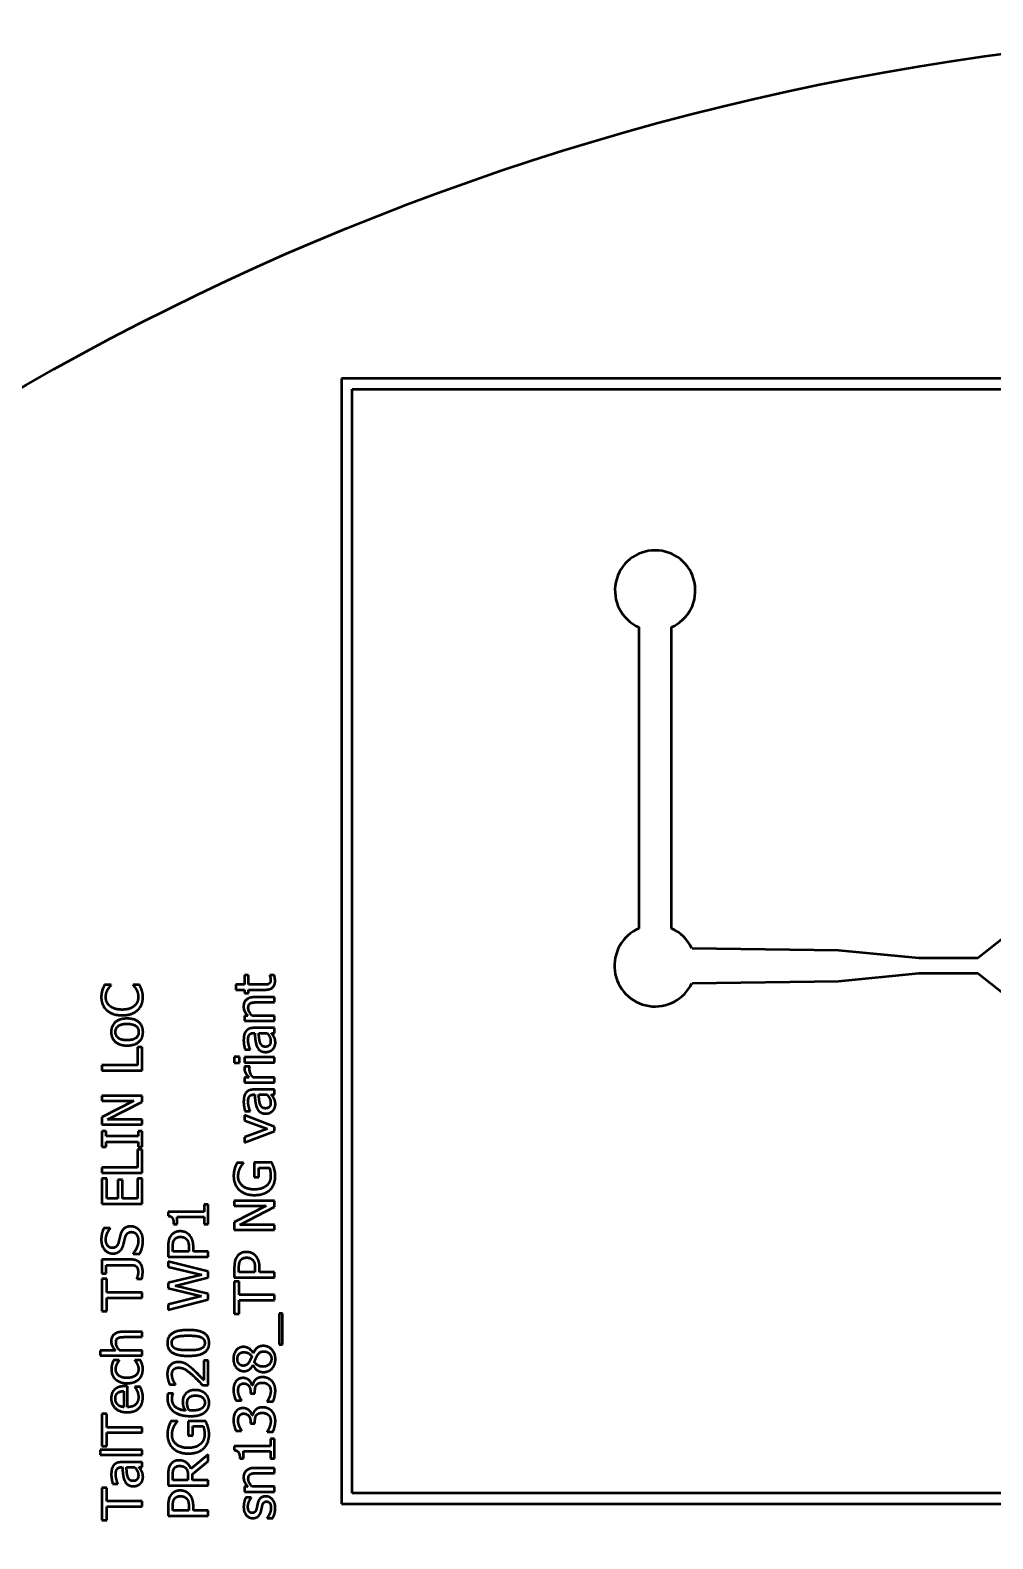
# Model space of a CAD drawing. Header units: millimetres. Extents: x 160 to 260, y 98 to 198.
# Drawn here: x 185.19 to 203.16, y 170.35 to 198.5 of the extents above; entities that cross this region are included whole.
import ezdxf

# ---------------------------------------------------------------- set-up
doc = ezdxf.new("R2010")
doc.units = ezdxf.units.MM
doc.layers.add('Visible (ISO)', color=7, linetype='Continuous', lineweight=50)

msp = doc.modelspace()

# ---------------------------------------------------------------- linework, layer by layer
at = {"layer": 'Visible (ISO)'}
for p, q in [((191, 192), (191, 171)), ((229, 192), (191, 192)), ((191.2, 171.2), (191.2, 191.8)), ((191.2, 191.8), (228.8, 191.8)), ((196.553, 187.358), (196.553, 181.74)), ((197.16, 181.74), (197.16, 187.358)), ((209.057, 186.069), (202.878, 181.183)), ((200.276, 181.328), (197.544, 181.367)), ((201.776, 181.183), (200.276, 181.328)), ((202.878, 181.183), (201.776, 181.183)), ((189.19, 180.865), (189.19, 180.691)), ((189.269, 180.865), (189.19, 180.865)), ((189.269, 180.691), (189.269, 180.865)), ((189.663, 180.865), (189.663, 180.86)), ((189.748, 180.865), (189.663, 180.865)), ((197.544, 180.718), (200.276, 180.757)), ((200.276, 180.757), (201.776, 180.903)), ((201.776, 180.903), (202.878, 180.903)), ((202.878, 180.903), (209.057, 176.016)), ((186.704, 180.688), (186.583, 180.688)), ((186.704, 180.68), (186.704, 180.688)), ((187.113, 180.688), (187.113, 180.681)), ((187.232, 180.688), (187.113, 180.688)), ((189.029, 180.691), (189.029, 180.596)), ((189.19, 180.691), (189.029, 180.691)), ((189.029, 180.596), (189.19, 180.596)), ((189.19, 180.596), (189.19, 180.532)), ((189.19, 180.532), (189.269, 180.532)), ((189.537, 180.691), (189.269, 180.691)), ((189.269, 180.596), (189.581, 180.596)), ((189.269, 180.532), (189.269, 180.596)), ((189.753, 180.457), (189.388, 180.457)), ((189.753, 180.362), (189.753, 180.457)), ((189.432, 180.362), (189.753, 180.362)), ((189.19, 180.11), (189.19, 180.015)), ((189.253, 180.11), (189.19, 180.11)), ((189.19, 180.015), (189.753, 180.015)), ((189.753, 180.11), (189.333, 180.11)), ((189.753, 179.882), (189.368, 179.882)), ((189.753, 180.015), (189.753, 180.11)), ((189.753, 179.787), (189.753, 179.882)), ((189.365, 179.787), (189.383, 179.787)), ((189.458, 179.787), (189.615, 179.787)), ((189.694, 179.787), (189.753, 179.787)), ((187.195, 179.524), (187.195, 179.189)), ((187.283, 179.524), (187.195, 179.524)), ((187.283, 179.089), (187.283, 179.524)), ((188.998, 179.341), (188.998, 179.233)), ((189.097, 179.341), (188.998, 179.341)), ((189.097, 179.233), (189.097, 179.341)), ((189.19, 179.334), (189.19, 179.239)), ((189.753, 179.334), (189.19, 179.334)), ((189.202, 179.479), (189.299, 179.479)), ((189.299, 179.479), (189.299, 179.484)), ((189.753, 179.239), (189.753, 179.334)), ((186.533, 179.189), (186.533, 179.089)), ((187.195, 179.189), (186.533, 179.189)), ((186.533, 179.089), (187.283, 179.089)), ((188.998, 179.233), (189.097, 179.233)), ((189.19, 179.239), (189.753, 179.239)), ((189.292, 179.164), (189.193, 179.164)), ((189.292, 179.159), (189.292, 179.164)), ((189.19, 178.96), (189.19, 178.866)), ((189.274, 178.96), (189.19, 178.96)), ((189.19, 178.866), (189.753, 178.866)), ((189.753, 178.96), (189.354, 178.96)), ((189.753, 178.866), (189.753, 178.96)), ((186.533, 178.615), (186.533, 178.522)), ((187.283, 178.615), (186.533, 178.615)), ((187.127, 178.522), (186.533, 178.22)), ((186.533, 178.522), (187.127, 178.522)), ((186.637, 178.171), (187.283, 178.503)), ((187.283, 178.503), (187.283, 178.615)), ((189.365, 178.638), (189.383, 178.638)), ((189.753, 178.732), (189.368, 178.732)), ((189.458, 178.638), (189.615, 178.638)), ((189.694, 178.638), (189.753, 178.638)), ((189.753, 178.638), (189.753, 178.732)), ((186.533, 178.22), (186.533, 178.078)), ((189.19, 178.252), (189.19, 178.154)), ((189.753, 178.04), (189.19, 178.252)), ((189.202, 178.329), (189.299, 178.329)), ((189.299, 178.329), (189.299, 178.335)), ((186.533, 178.078), (187.283, 178.078)), ((186.533, 177.955), (186.533, 177.665)), ((186.61, 177.955), (186.533, 177.955)), ((186.61, 177.86), (186.61, 177.955)), ((187.283, 178.171), (186.637, 178.171)), ((187.207, 177.955), (187.207, 177.86)), ((187.283, 177.955), (187.207, 177.955)), ((187.283, 178.078), (187.283, 178.171)), ((187.283, 177.665), (187.283, 177.955)), ((189.19, 178.154), (189.624, 178.001)), ((189.624, 178.001), (189.19, 177.847)), ((189.19, 177.745), (189.753, 177.955)), ((189.753, 177.955), (189.753, 178.04)), ((186.533, 177.665), (186.61, 177.665)), ((187.207, 177.86), (186.61, 177.86)), ((186.61, 177.76), (187.207, 177.76)), ((186.61, 177.665), (186.61, 177.76)), ((187.207, 177.76), (187.207, 177.665)), ((187.207, 177.665), (187.283, 177.665)), ((189.19, 177.847), (189.19, 177.745)), ((187.195, 177.615), (187.195, 177.28)), ((187.283, 177.615), (187.195, 177.615)), ((187.283, 177.181), (187.283, 177.615)), ((189.175, 177.367), (189.054, 177.367)), ((189.175, 177.359), (189.175, 177.367)), ((189.376, 177.37), (189.376, 177.098)), ((189.703, 177.37), (189.376, 177.37)), ((186.533, 177.28), (186.533, 177.181)), ((187.195, 177.28), (186.533, 177.28)), ((186.533, 177.181), (187.283, 177.181)), ((186.533, 177.071), (186.533, 176.602)), ((186.622, 177.071), (186.533, 177.071)), ((186.622, 176.702), (186.622, 177.071)), ((187.195, 177.071), (187.195, 176.702)), ((187.283, 177.071), (187.195, 177.071)), ((187.283, 176.602), (187.283, 177.071)), ((189.376, 177.098), (189.463, 177.098)), ((189.463, 177.272), (189.657, 177.272)), ((189.463, 177.098), (189.463, 177.272)), ((186.828, 177.046), (186.828, 176.702)), ((186.916, 177.046), (186.828, 177.046)), ((186.916, 176.702), (186.916, 177.046)), ((186.533, 176.602), (187.283, 176.602)), ((186.828, 176.702), (186.622, 176.702)), ((187.195, 176.702), (186.916, 176.702)), ((188.442, 176.586), (188.442, 176.453)), ((188.518, 176.586), (188.442, 176.586)), ((188.518, 176.22), (188.518, 176.586)), ((189.003, 176.655), (189.003, 176.562)), ((189.753, 176.655), (189.003, 176.655)), ((189.597, 176.562), (189.003, 176.26)), ((189.003, 176.562), (189.597, 176.562)), ((189.106, 176.211), (189.753, 176.543)), ((189.753, 176.543), (189.753, 176.655)), ((187.766, 176.453), (187.766, 176.375)), ((188.442, 176.453), (187.766, 176.453)), ((187.939, 176.357), (188.442, 176.357)), ((187.939, 176.22), (187.939, 176.357)), ((188.442, 176.357), (188.442, 176.22)), ((189.003, 176.26), (189.003, 176.118)), ((186.688, 176.149), (186.569, 176.149)), ((186.688, 176.142), (186.688, 176.149)), ((187.87, 176.22), (187.939, 176.22)), ((188.442, 176.22), (188.518, 176.22)), ((189.003, 176.118), (189.753, 176.118)), ((189.753, 176.211), (189.106, 176.211)), ((189.753, 176.118), (189.753, 176.211)), ((187.113, 175.676), (187.113, 175.669)), ((187.113, 175.669), (187.238, 175.669)), ((187.768, 175.802), (187.768, 175.614)), ((187.855, 175.714), (187.855, 175.796)), ((188.154, 175.714), (187.855, 175.714)), ((188.154, 175.782), (188.154, 175.714)), ((188.239, 175.714), (188.239, 175.798)), ((188.518, 175.714), (188.239, 175.714)), ((188.518, 175.614), (188.518, 175.714)), ((186.533, 175.559), (186.533, 175.3)), ((187.088, 175.559), (186.533, 175.559)), ((186.613, 175.459), (187.05, 175.459)), ((186.613, 175.3), (186.613, 175.459)), ((187.768, 175.614), (188.518, 175.614)), ((187.768, 175.525), (187.768, 175.427)), ((188.518, 175.336), (187.768, 175.525)), ((187.768, 175.427), (188.397, 175.277)), ((189.003, 175.416), (189.003, 175.227)), ((189.089, 175.327), (189.089, 175.41)), ((189.388, 175.395), (189.388, 175.327)), ((189.474, 175.327), (189.474, 175.412)), ((186.533, 175.3), (186.613, 175.3)), ((186.533, 175.2), (186.533, 174.597)), ((186.622, 175.2), (186.533, 175.2)), ((186.622, 174.948), (186.622, 175.2)), ((187.183, 175.21), (187.183, 175.204)), ((187.183, 175.204), (187.279, 175.204)), ((188.397, 175.277), (187.768, 175.126)), ((187.768, 175.126), (187.768, 175.024)), ((187.896, 175.072), (188.518, 175.224)), ((188.518, 175.224), (188.518, 175.336)), ((189.003, 175.227), (189.753, 175.227)), ((189.003, 175.151), (189.003, 174.548)), ((189.092, 175.151), (189.003, 175.151)), ((189.388, 175.327), (189.089, 175.327)), ((189.092, 174.9), (189.092, 175.151)), ((189.753, 175.327), (189.474, 175.327)), ((189.753, 175.227), (189.753, 175.327)), ((187.283, 174.948), (186.622, 174.948)), ((186.622, 174.597), (186.622, 174.849)), ((186.622, 174.849), (187.283, 174.849)), ((187.283, 174.849), (187.283, 174.948)), ((187.768, 175.024), (188.39, 174.875)), ((188.39, 174.875), (187.768, 174.724)), ((188.518, 174.923), (187.896, 175.072)), ((188.518, 174.813), (188.518, 174.923)), ((189.753, 174.9), (189.092, 174.9)), ((189.753, 174.8), (189.753, 174.9)), ((186.533, 174.597), (186.622, 174.597)), ((187.768, 174.621), (188.518, 174.813)), ((187.768, 174.724), (187.768, 174.621)), ((189.003, 174.548), (189.092, 174.548)), ((189.092, 174.548), (189.092, 174.8)), ((189.092, 174.8), (189.753, 174.8)), ((189.839, 174.557), (189.839, 173.978)), ((189.904, 174.557), (189.839, 174.557)), ((189.904, 173.978), (189.904, 174.557)), ((187.283, 174.211), (186.918, 174.211)), ((186.963, 174.116), (187.283, 174.116)), ((187.283, 174.116), (187.283, 174.211)), ((189.839, 173.978), (189.904, 173.978)), ((186.5, 173.864), (186.5, 173.769)), ((186.783, 173.864), (186.5, 173.864)), ((186.5, 173.769), (187.283, 173.769)), ((187.283, 173.864), (186.863, 173.864)), ((187.283, 173.769), (187.283, 173.864)), ((189.357, 173.816), (189.354, 173.816)), ((186.857, 173.683), (186.751, 173.683)), ((186.857, 173.678), (186.857, 173.683)), ((187.145, 173.683), (187.145, 173.678)), ((187.252, 173.683), (187.145, 173.683)), ((188.431, 173.678), (188.431, 173.309)), ((188.518, 173.678), (188.431, 173.678)), ((188.518, 173.215), (188.518, 173.678)), ((189.35, 173.588), (189.353, 173.588)), ((187.012, 173.197), (186.96, 173.197)), ((187.012, 172.808), (187.012, 173.197)), ((187.145, 173.187), (187.145, 173.182)), ((187.249, 173.187), (187.145, 173.187)), ((187.797, 173.231), (187.904, 173.231)), ((187.904, 173.231), (187.904, 173.236)), ((188.412, 173.215), (188.518, 173.215)), ((189.343, 173.212), (189.336, 173.212)), ((186.939, 173.105), (186.939, 172.808)), ((187.861, 173.061), (187.765, 173.061)), ((187.861, 173.057), (187.861, 173.061)), ((189.034, 172.93), (189.14, 172.93)), ((189.14, 172.93), (189.14, 172.936)), ((189.305, 173.096), (189.305, 173.062)), ((189.305, 173.062), (189.388, 173.062)), ((189.388, 173.062), (189.388, 173.105)), ((189.616, 172.917), (189.616, 172.909)), ((189.616, 172.909), (189.723, 172.909)), ((186.533, 172.682), (186.533, 172.079)), ((186.622, 172.682), (186.533, 172.682)), ((186.622, 172.43), (186.622, 172.682)), ((189.343, 172.649), (189.336, 172.649)), ((187.283, 172.43), (186.622, 172.43)), ((186.622, 172.079), (186.622, 172.331)), ((186.622, 172.331), (187.283, 172.331)), ((187.283, 172.331), (187.283, 172.43)), ((187.94, 172.545), (187.819, 172.545)), ((187.94, 172.537), (187.94, 172.545)), ((188.141, 172.548), (188.141, 172.276)), ((188.468, 172.548), (188.141, 172.548)), ((188.228, 172.45), (188.422, 172.45)), ((188.228, 172.276), (188.228, 172.45)), ((189.034, 172.367), (189.14, 172.367)), ((189.14, 172.367), (189.14, 172.373)), ((189.305, 172.533), (189.305, 172.5)), ((189.305, 172.5), (189.388, 172.5)), ((189.388, 172.5), (189.388, 172.542)), ((189.616, 172.354), (189.616, 172.346)), ((189.616, 172.346), (189.723, 172.346)), ((186.5, 172.009), (186.5, 171.914)), ((187.283, 172.009), (186.5, 172.009)), ((186.533, 172.079), (186.622, 172.079)), ((187.283, 171.914), (187.283, 172.009)), ((188.141, 172.276), (188.228, 172.276)), ((189.001, 172.081), (189.001, 172.004)), ((189.677, 172.081), (189.001, 172.081)), ((189.677, 172.215), (189.677, 172.081)), ((189.753, 172.215), (189.677, 172.215)), ((189.753, 171.849), (189.753, 172.215)), ((186.5, 171.914), (187.283, 171.914)), ((187.283, 171.779), (186.899, 171.779)), ((187.283, 171.685), (187.283, 171.779)), ((188.518, 171.925), (188.192, 171.658)), ((188.22, 171.559), (188.518, 171.796)), ((188.518, 171.796), (188.518, 171.925)), ((189.105, 171.849), (189.174, 171.849)), ((189.174, 171.985), (189.677, 171.985)), ((189.174, 171.849), (189.174, 171.985)), ((189.677, 171.985), (189.677, 171.849)), ((189.677, 171.849), (189.753, 171.849)), ((186.895, 171.685), (186.913, 171.685)), ((186.989, 171.685), (187.145, 171.685)), ((187.224, 171.685), (187.283, 171.685)), ((187.768, 171.538), (187.768, 171.345)), ((187.855, 171.445), (187.855, 171.544)), ((188.137, 171.445), (187.855, 171.445)), ((188.137, 171.532), (188.137, 171.445)), ((188.22, 171.445), (188.22, 171.559)), ((188.518, 171.445), (188.22, 171.445)), ((188.518, 171.345), (188.518, 171.445)), ((189.753, 171.671), (189.388, 171.671)), ((189.432, 171.576), (189.753, 171.576)), ((189.753, 171.576), (189.753, 171.671)), ((186.533, 171.302), (186.533, 170.699)), ((186.622, 171.302), (186.533, 171.302)), ((186.622, 171.051), (186.622, 171.302)), ((186.733, 171.376), (186.829, 171.376)), ((186.829, 171.376), (186.829, 171.382)), ((187.768, 171.345), (188.518, 171.345)), ((189.19, 171.324), (189.19, 171.229)), ((189.253, 171.324), (189.19, 171.324)), ((189.19, 171.229), (189.753, 171.229)), ((189.753, 171.324), (189.333, 171.324)), ((189.753, 171.229), (189.753, 171.324)), ((228.8, 171.2), (191.2, 171.2)), ((187.283, 171.051), (186.622, 171.051)), ((186.622, 170.699), (186.622, 170.951)), ((186.622, 170.951), (187.283, 170.951)), ((187.283, 170.951), (187.283, 171.051)), ((187.768, 170.964), (187.768, 170.776)), ((187.855, 170.876), (187.855, 170.958)), ((188.154, 170.876), (187.855, 170.876)), ((188.154, 170.944), (188.154, 170.876)), ((188.239, 170.876), (188.239, 170.96)), ((188.518, 170.876), (188.239, 170.876)), ((188.518, 170.776), (188.518, 170.876)), ((189.319, 171.12), (189.218, 171.12)), ((189.319, 171.115), (189.319, 171.12)), ((191, 171), (229, 171)), ((186.533, 170.699), (186.622, 170.699)), ((187.768, 170.776), (188.518, 170.776)), ((189.613, 170.739), (189.613, 170.734)), ((189.613, 170.734), (189.719, 170.734))]:
    msp.add_line(p, q, dxfattribs=at)
msp.add_circle((210, 148.5), 50, dxfattribs=at)
for centre, radius, start, end in [((196.856, 188.044), 0.75, 293.8555, 246.1445), ((196.856, 181.043), 0.76, 113.5115, 334.6963), ((196.856, 181.043), 0.76, 25.3037, 66.4885)]:
    msp.add_arc(centre, radius, start, end, dxfattribs=at)
for points in [[(189.581, 180.596), (189.676, 180.596), (189.764, 180.683), (189.764, 180.76)], [(189.681, 180.784), (189.681, 180.751), (189.664, 180.713), (189.646, 180.704)], [(189.663, 180.86), (189.667, 180.85), (189.681, 180.807), (189.681, 180.784)], [(189.764, 180.76), (189.764, 180.784), (189.756, 180.838), (189.748, 180.865)], [(186.54, 180.589), (186.531, 180.561), (186.52, 180.494), (186.52, 180.457)], [(186.52, 180.457), (186.52, 180.381), (186.573, 180.258), (186.623, 180.213)], [(186.583, 180.688), (186.57, 180.663), (186.547, 180.613), (186.54, 180.589)], [(186.605, 180.456), (186.605, 180.5), (186.625, 180.567), (186.641, 180.596)], [(186.682, 180.29), (186.645, 180.322), (186.605, 180.408), (186.605, 180.456)], [(186.641, 180.596), (186.657, 180.626), (186.691, 180.667), (186.704, 180.68)], [(187.113, 180.681), (187.125, 180.669), (187.158, 180.629), (187.173, 180.601)], [(187.21, 180.456), (187.21, 180.409), (187.173, 180.324), (187.136, 180.293)], [(187.173, 180.601), (187.189, 180.573), (187.21, 180.499), (187.21, 180.456)], [(187.198, 180.214), (187.248, 180.259), (187.297, 180.382), (187.297, 180.455)], [(187.275, 180.589), (187.265, 180.62), (187.244, 180.663), (187.232, 180.688)], [(187.297, 180.455), (187.297, 180.5), (187.286, 180.556), (187.275, 180.589)], [(189.388, 180.457), (189.284, 180.457), (189.175, 180.363), (189.175, 180.28)], [(189.646, 180.704), (189.626, 180.694), (189.579, 180.691), (189.537, 180.691)], [(186.623, 180.213), (186.675, 180.167), (186.815, 180.119), (186.909, 180.119)], [(186.909, 180.223), (186.837, 180.223), (186.721, 180.259), (186.682, 180.29)], [(187.136, 180.293), (187.097, 180.26), (186.986, 180.223), (186.909, 180.223)], [(186.909, 180.119), (187.004, 180.119), (187.15, 180.169), (187.198, 180.214)], [(189.175, 180.28), (189.175, 180.234), (189.215, 180.152), (189.253, 180.11)], [(189.264, 180.256), (189.264, 180.291), (189.285, 180.332), (189.306, 180.344)], [(189.333, 180.11), (189.302, 180.146), (189.264, 180.22), (189.264, 180.256)], [(189.306, 180.344), (189.326, 180.355), (189.393, 180.362), (189.432, 180.362)], [(187.002, 180.057), (186.86, 180.057), (186.705, 179.921), (186.705, 179.806)], [(186.786, 179.806), (186.786, 179.88), (186.893, 179.96), (187.002, 179.96)], [(187.299, 179.806), (187.299, 179.921), (187.144, 180.057), (187.002, 180.057)], [(187.002, 179.96), (187.11, 179.96), (187.218, 179.879), (187.218, 179.806)], [(189.368, 179.882), (189.316, 179.882), (189.242, 179.851), (189.219, 179.82)], [(186.705, 179.806), (186.705, 179.693), (186.861, 179.555), (187.002, 179.555)], [(187.002, 179.653), (186.893, 179.653), (186.786, 179.733), (186.786, 179.806)], [(187.218, 179.806), (187.218, 179.733), (187.108, 179.653), (187.002, 179.653)], [(187.002, 179.555), (187.139, 179.555), (187.299, 179.689), (187.299, 179.806)], [(189.219, 179.82), (189.195, 179.789), (189.177, 179.709), (189.177, 179.651)], [(189.177, 179.651), (189.177, 179.603), (189.195, 179.505), (189.202, 179.479)], [(189.261, 179.65), (189.261, 179.678), (189.268, 179.73), (189.28, 179.749)], [(189.299, 179.484), (189.28, 179.529), (189.261, 179.617), (189.261, 179.65)], [(189.28, 179.749), (189.291, 179.767), (189.332, 179.787), (189.365, 179.787)], [(189.383, 179.787), (189.387, 179.712), (189.404, 179.583), (189.426, 179.536)], [(189.481, 179.618), (189.472, 179.65), (189.461, 179.753), (189.458, 179.787)], [(189.584, 179.531), (189.541, 179.531), (189.493, 179.58), (189.481, 179.618)], [(189.681, 179.638), (189.681, 179.586), (189.632, 179.531), (189.584, 179.531)], [(189.615, 179.787), (189.643, 179.755), (189.681, 179.682), (189.681, 179.638)], [(189.742, 179.718), (189.732, 179.736), (189.702, 179.775), (189.694, 179.787)], [(189.719, 179.483), (189.743, 179.507), (189.769, 179.569), (189.769, 179.604)], [(189.769, 179.604), (189.769, 179.647), (189.755, 179.693), (189.742, 179.718)], [(189.426, 179.536), (189.449, 179.482), (189.532, 179.433), (189.59, 179.433)], [(189.59, 179.433), (189.628, 179.433), (189.696, 179.461), (189.719, 179.483)], [(189.193, 179.164), (189.192, 179.155), (189.19, 179.14), (189.19, 179.126)], [(189.19, 179.126), (189.19, 179.089), (189.228, 179.012), (189.274, 178.96)], [(189.288, 179.108), (189.288, 179.124), (189.289, 179.148), (189.292, 179.159)], [(189.354, 178.96), (189.321, 178.994), (189.288, 179.07), (189.288, 179.108)], [(189.219, 178.671), (189.195, 178.639), (189.177, 178.56), (189.177, 178.501)], [(189.177, 178.501), (189.177, 178.453), (189.195, 178.356), (189.202, 178.329)], [(189.368, 178.732), (189.316, 178.732), (189.242, 178.702), (189.219, 178.671)], [(189.261, 178.501), (189.261, 178.529), (189.268, 178.581), (189.28, 178.599)], [(189.299, 178.335), (189.28, 178.379), (189.261, 178.468), (189.261, 178.501)], [(189.28, 178.599), (189.291, 178.618), (189.332, 178.638), (189.365, 178.638)], [(189.383, 178.638), (189.387, 178.563), (189.404, 178.434), (189.426, 178.387)], [(189.481, 178.469), (189.472, 178.501), (189.461, 178.604), (189.458, 178.638)], [(189.681, 178.489), (189.681, 178.436), (189.632, 178.382), (189.584, 178.382)], [(189.615, 178.638), (189.643, 178.606), (189.681, 178.533), (189.681, 178.489)], [(189.742, 178.569), (189.732, 178.587), (189.702, 178.626), (189.694, 178.638)], [(189.769, 178.455), (189.769, 178.497), (189.755, 178.544), (189.742, 178.569)], [(189.426, 178.387), (189.449, 178.333), (189.532, 178.284), (189.59, 178.284)], [(189.584, 178.382), (189.541, 178.382), (189.493, 178.431), (189.481, 178.469)], [(189.59, 178.284), (189.628, 178.284), (189.696, 178.311), (189.719, 178.334)], [(189.719, 178.334), (189.743, 178.357), (189.769, 178.42), (189.769, 178.455)], [(189.054, 177.367), (189.044, 177.349), (189.018, 177.287), (189.01, 177.261)], [(189.111, 177.264), (189.128, 177.3), (189.158, 177.34), (189.175, 177.359)], [(189.746, 177.26), (189.738, 177.287), (189.712, 177.352), (189.703, 177.37)], [(189.01, 177.261), (189.001, 177.229), (188.99, 177.16), (188.99, 177.122)], [(188.99, 177.122), (188.99, 177.042), (189.043, 176.908), (189.092, 176.863)], [(189.076, 177.11), (189.076, 177.155), (189.096, 177.234), (189.111, 177.264)], [(189.374, 176.868), (189.239, 176.868), (189.076, 177.002), (189.076, 177.11)], [(189.681, 177.118), (189.681, 177.06), (189.641, 176.969), (189.602, 176.937)], [(189.657, 177.272), (189.669, 177.243), (189.681, 177.159), (189.681, 177.118)], [(189.67, 176.862), (189.719, 176.91), (189.768, 177.042), (189.768, 177.121)], [(189.768, 177.121), (189.768, 177.163), (189.757, 177.223), (189.746, 177.26)], [(189.092, 176.863), (189.144, 176.815), (189.287, 176.764), (189.378, 176.764)], [(189.602, 176.937), (189.563, 176.904), (189.45, 176.868), (189.374, 176.868)], [(189.378, 176.764), (189.473, 176.764), (189.62, 176.815), (189.67, 176.862)], [(187.766, 176.375), (187.827, 176.371), (187.87, 176.298), (187.87, 176.22)], [(186.569, 176.149), (186.545, 176.101), (186.52, 175.99), (186.52, 175.926)], [(186.606, 175.933), (186.606, 175.994), (186.655, 176.106), (186.688, 176.142)], [(186.88, 176.03), (186.871, 175.999), (186.849, 175.907), (186.841, 175.876)], [(187.069, 176.179), (187, 176.179), (186.904, 176.107), (186.88, 176.03)], [(186.936, 175.847), (186.947, 175.89), (186.961, 175.948), (186.97, 175.982)], [(186.97, 175.982), (186.984, 176.03), (187.04, 176.075), (187.085, 176.075)], [(187.229, 176.11), (187.199, 176.143), (187.114, 176.179), (187.069, 176.179)], [(187.085, 176.075), (187.142, 176.075), (187.21, 175.99), (187.21, 175.907)], [(187.297, 175.915), (187.297, 175.983), (187.262, 176.075), (187.229, 176.11)], [(187.815, 175.999), (187.79, 175.963), (187.768, 175.869), (187.768, 175.802)], [(187.994, 176.088), (187.932, 176.088), (187.844, 176.041), (187.815, 175.999)], [(187.883, 175.93), (187.901, 175.957), (187.959, 175.984), (187.997, 175.984)], [(188.161, 176.022), (188.131, 176.053), (188.043, 176.088), (187.994, 176.088)], [(187.997, 175.984), (188.033, 175.984), (188.086, 175.964), (188.109, 175.941)], [(188.109, 175.941), (188.134, 175.917), (188.154, 175.842), (188.154, 175.782)], [(188.239, 175.798), (188.239, 175.878), (188.199, 175.983), (188.161, 176.022)], [(186.52, 175.926), (186.52, 175.816), (186.643, 175.674), (186.735, 175.674)], [(186.724, 175.778), (186.671, 175.778), (186.606, 175.864), (186.606, 175.933)], [(186.841, 175.876), (186.828, 175.828), (186.772, 175.778), (186.724, 175.778)], [(186.735, 175.674), (186.778, 175.674), (186.845, 175.7), (186.87, 175.723)], [(186.87, 175.723), (186.895, 175.746), (186.926, 175.808), (186.936, 175.847)], [(187.21, 175.907), (187.21, 175.85), (187.159, 175.725), (187.113, 175.676)], [(187.238, 175.669), (187.263, 175.719), (187.297, 175.833), (187.297, 175.915)], [(187.855, 175.796), (187.855, 175.843), (187.867, 175.906), (187.883, 175.93)], [(189.229, 175.701), (189.167, 175.701), (189.079, 175.654), (189.05, 175.612)], [(189.396, 175.636), (189.365, 175.667), (189.278, 175.701), (189.229, 175.701)], [(187.05, 175.459), (187.088, 175.459), (187.147, 175.452), (187.167, 175.438)], [(187.294, 175.337), (187.294, 175.438), (187.187, 175.559), (187.088, 175.559)], [(187.167, 175.438), (187.186, 175.425), (187.207, 175.37), (187.207, 175.323)], [(189.05, 175.612), (189.025, 175.576), (189.003, 175.483), (189.003, 175.416)], [(189.089, 175.41), (189.089, 175.456), (189.102, 175.52), (189.118, 175.543)], [(189.118, 175.543), (189.136, 175.571), (189.193, 175.597), (189.232, 175.597)], [(189.232, 175.597), (189.268, 175.597), (189.321, 175.577), (189.343, 175.555)], [(189.343, 175.555), (189.369, 175.531), (189.388, 175.456), (189.388, 175.395)], [(189.474, 175.412), (189.474, 175.492), (189.434, 175.597), (189.396, 175.636)], [(187.207, 175.323), (187.207, 175.292), (187.19, 175.23), (187.183, 175.21)], [(187.279, 175.204), (187.285, 175.232), (187.294, 175.312), (187.294, 175.337)], [(186.918, 174.211), (186.814, 174.211), (186.705, 174.118), (186.705, 174.035)], [(186.705, 174.035), (186.705, 173.989), (186.745, 173.907), (186.783, 173.864)], [(186.795, 174.01), (186.795, 174.045), (186.815, 174.087), (186.837, 174.098)], [(186.863, 173.864), (186.832, 173.9), (186.795, 173.975), (186.795, 174.01)], [(186.837, 174.098), (186.857, 174.109), (186.924, 174.116), (186.963, 174.116)], [(188.143, 174.245), (187.948, 174.245), (187.753, 174.128), (187.753, 174.005)], [(187.753, 174.005), (187.753, 173.882), (187.941, 173.765), (188.144, 173.765)], [(187.836, 174.005), (187.836, 174.047), (187.876, 174.1), (187.914, 174.115)], [(187.915, 173.893), (187.876, 173.909), (187.836, 173.963), (187.836, 174.005)], [(187.914, 174.115), (187.952, 174.13), (188.066, 174.142), (188.143, 174.142)], [(188.534, 174.005), (188.534, 174.127), (188.345, 174.245), (188.143, 174.245)], [(188.143, 174.142), (188.22, 174.142), (188.335, 174.13), (188.372, 174.116)], [(188.144, 173.765), (188.341, 173.765), (188.534, 173.881), (188.534, 174.005)], [(188.451, 174.005), (188.451, 173.961), (188.409, 173.907), (188.37, 173.893)], [(188.372, 174.116), (188.411, 174.101), (188.451, 174.046), (188.451, 174.005)], [(188.144, 173.867), (188.07, 173.867), (187.954, 173.878), (187.915, 173.893)], [(188.37, 173.893), (188.329, 173.877), (188.223, 173.867), (188.144, 173.867)], [(189.177, 173.93), (189.093, 173.93), (188.986, 173.807), (188.986, 173.705)], [(188.986, 173.705), (188.986, 173.606), (189.099, 173.479), (189.184, 173.479)], [(189.06, 173.704), (189.06, 173.764), (189.128, 173.832), (189.178, 173.832)], [(189.172, 173.58), (189.12, 173.58), (189.06, 173.65), (189.06, 173.704)], [(189.354, 173.816), (189.326, 173.871), (189.227, 173.93), (189.177, 173.93)], [(189.178, 173.832), (189.224, 173.832), (189.295, 173.801), (189.328, 173.757)], [(189.328, 173.757), (189.32, 173.731), (189.29, 173.667), (189.282, 173.651)], [(189.544, 173.949), (189.475, 173.949), (189.387, 173.882), (189.357, 173.816)], [(189.378, 173.648), (189.393, 173.684), (189.415, 173.741), (189.425, 173.758)], [(189.425, 173.758), (189.453, 173.809), (189.508, 173.846), (189.554, 173.846)], [(189.695, 173.706), (189.695, 173.644), (189.607, 173.562), (189.539, 173.562)], [(189.77, 173.705), (189.77, 173.809), (189.64, 173.949), (189.544, 173.949)], [(189.554, 173.846), (189.619, 173.846), (189.695, 173.769), (189.695, 173.706)], [(189.706, 173.525), (189.737, 173.557), (189.77, 173.649), (189.77, 173.705)], [(186.751, 173.683), (186.734, 173.65), (186.708, 173.563), (186.708, 173.517)], [(186.708, 173.517), (186.708, 173.46), (186.747, 173.361), (186.784, 173.327)], [(186.791, 173.515), (186.791, 173.54), (186.806, 173.593), (186.815, 173.613)], [(187.003, 173.352), (186.902, 173.352), (186.791, 173.442), (186.791, 173.515)], [(186.815, 173.613), (186.827, 173.636), (186.849, 173.667), (186.857, 173.678)], [(187.214, 173.515), (187.214, 173.439), (187.102, 173.352), (187.003, 173.352)], [(187.145, 173.678), (187.175, 173.645), (187.214, 173.561), (187.214, 173.515)], [(187.224, 173.327), (187.26, 173.362), (187.296, 173.459), (187.296, 173.517)], [(187.282, 173.609), (187.277, 173.626), (187.259, 173.669), (187.252, 173.683)], [(187.296, 173.517), (187.296, 173.547), (187.289, 173.585), (187.282, 173.609)], [(187.959, 173.647), (187.864, 173.647), (187.752, 173.528), (187.752, 173.423)], [(187.752, 173.423), (187.752, 173.373), (187.782, 173.262), (187.797, 173.231)], [(187.839, 173.416), (187.839, 173.444), (187.855, 173.49), (187.87, 173.507)], [(187.863, 173.309), (187.853, 173.334), (187.839, 173.389), (187.839, 173.416)], [(187.87, 173.507), (187.885, 173.525), (187.932, 173.544), (187.964, 173.544)], [(188.109, 173.608), (188.077, 173.626), (188.003, 173.647), (187.959, 173.647)], [(187.964, 173.544), (188.024, 173.544), (188.137, 173.482), (188.231, 173.396)], [(188.237, 173.507), (188.206, 173.537), (188.141, 173.589), (188.109, 173.608)], [(188.431, 173.309), (188.399, 173.344), (188.289, 173.46), (188.237, 173.507)], [(189.282, 173.651), (189.261, 173.616), (189.209, 173.58), (189.172, 173.58)], [(189.184, 173.479), (189.241, 173.479), (189.317, 173.532), (189.35, 173.588)], [(189.353, 173.588), (189.383, 173.526), (189.485, 173.461), (189.546, 173.461)], [(189.539, 173.562), (189.487, 173.562), (189.405, 173.606), (189.378, 173.648)], [(189.546, 173.461), (189.593, 173.461), (189.675, 173.493), (189.706, 173.525)], [(186.767, 173.135), (186.735, 173.105), (186.705, 173.024), (186.705, 172.972)], [(186.96, 173.197), (186.893, 173.197), (186.8, 173.165), (186.767, 173.135)], [(186.784, 173.327), (186.821, 173.294), (186.929, 173.254), (187.003, 173.254)], [(187.003, 173.254), (187.077, 173.254), (187.188, 173.293), (187.224, 173.327)], [(187.145, 173.182), (187.155, 173.17), (187.176, 173.135), (187.189, 173.109)], [(187.28, 173.101), (187.275, 173.121), (187.255, 173.171), (187.249, 173.187)], [(187.904, 173.236), (187.896, 173.248), (187.872, 173.288), (187.863, 173.309)], [(188.275, 173.126), (188.211, 173.126), (188.115, 173.086), (188.084, 173.045)], [(188.231, 173.396), (188.278, 173.354), (188.365, 173.265), (188.412, 173.215)], [(188.464, 173.056), (188.431, 173.088), (188.333, 173.126), (188.275, 173.126)], [(189.03, 173.284), (189.008, 173.253), (188.987, 173.177), (188.987, 173.126)], [(188.987, 173.126), (188.987, 173.075), (189.016, 172.963), (189.034, 172.93)], [(189.168, 173.351), (189.122, 173.351), (189.054, 173.316), (189.03, 173.284)], [(189.074, 173.118), (189.074, 173.144), (189.085, 173.19), (189.097, 173.209)], [(189.097, 173.209), (189.109, 173.227), (189.15, 173.248), (189.179, 173.248)], [(189.336, 173.212), (189.324, 173.269), (189.23, 173.351), (189.168, 173.351)], [(189.179, 173.248), (189.24, 173.248), (189.305, 173.163), (189.305, 173.096)], [(189.392, 173.313), (189.37, 173.29), (189.348, 173.236), (189.343, 173.212)], [(189.388, 173.105), (189.388, 173.139), (189.399, 173.197), (189.415, 173.218)], [(189.531, 173.365), (189.481, 173.365), (189.413, 173.336), (189.392, 173.313)], [(189.415, 173.218), (189.43, 173.239), (189.483, 173.263), (189.523, 173.263)], [(189.523, 173.263), (189.564, 173.263), (189.618, 173.242), (189.64, 173.222)], [(189.7, 173.299), (189.667, 173.33), (189.581, 173.365), (189.531, 173.365)], [(189.64, 173.222), (189.663, 173.201), (189.682, 173.139), (189.682, 173.108)], [(189.769, 173.114), (189.769, 173.173), (189.734, 173.266), (189.7, 173.299)], [(186.705, 172.972), (186.705, 172.856), (186.868, 172.712), (187.005, 172.712)], [(186.783, 172.966), (186.783, 173.005), (186.805, 173.056), (186.826, 173.073)], [(186.827, 172.854), (186.805, 172.876), (186.783, 172.929), (186.783, 172.966)], [(186.826, 173.073), (186.845, 173.088), (186.901, 173.104), (186.939, 173.105)], [(186.939, 172.808), (186.904, 172.811), (186.849, 172.833), (186.827, 172.854)], [(187.005, 172.712), (187.145, 172.712), (187.296, 172.86), (187.296, 172.995)], [(187.214, 172.994), (187.214, 172.906), (187.11, 172.808), (187.012, 172.808)], [(187.189, 173.109), (187.2, 173.085), (187.214, 173.025), (187.214, 172.994)], [(187.296, 172.995), (187.296, 173.029), (187.288, 173.074), (187.28, 173.101)], [(187.765, 173.061), (187.759, 173.045), (187.754, 173.001), (187.754, 172.976)], [(187.754, 172.976), (187.754, 172.892), (187.818, 172.763), (187.875, 172.722)], [(187.841, 172.963), (187.841, 172.992), (187.854, 173.043), (187.861, 173.057)], [(188.092, 172.743), (187.968, 172.754), (187.841, 172.869), (187.841, 172.963)], [(188.084, 173.045), (188.057, 173.009), (188.039, 172.943), (188.039, 172.9)], [(188.039, 172.9), (188.039, 172.855), (188.067, 172.779), (188.092, 172.743)], [(188.123, 172.877), (188.123, 172.903), (188.133, 172.953), (188.149, 172.973)], [(188.164, 172.743), (188.144, 172.776), (188.123, 172.842), (188.123, 172.877)], [(188.149, 172.973), (188.171, 173), (188.233, 173.024), (188.279, 173.024)], [(188.279, 173.024), (188.366, 173.024), (188.452, 172.949), (188.452, 172.889)], [(188.452, 172.889), (188.452, 172.862), (188.433, 172.816), (188.409, 172.795)], [(188.534, 172.888), (188.534, 172.938), (188.498, 173.022), (188.464, 173.056)], [(188.466, 172.723), (188.5, 172.754), (188.534, 172.838), (188.534, 172.888)], [(189.098, 173.01), (189.088, 173.036), (189.074, 173.09), (189.074, 173.118)], [(189.14, 172.936), (189.13, 172.95), (189.108, 172.986), (189.098, 173.01)], [(189.682, 173.108), (189.682, 173.055), (189.639, 172.948), (189.616, 172.917)], [(189.723, 172.909), (189.742, 172.947), (189.769, 173.058), (189.769, 173.114)], [(187.875, 172.722), (187.934, 172.68), (188.091, 172.64), (188.189, 172.64)], [(188.211, 172.742), (188.196, 172.742), (188.175, 172.743), (188.164, 172.743)], [(188.189, 172.64), (188.289, 172.64), (188.425, 172.684), (188.466, 172.723)], [(188.409, 172.795), (188.385, 172.772), (188.289, 172.742), (188.211, 172.742)], [(189.03, 172.721), (189.008, 172.69), (188.987, 172.614), (188.987, 172.563)], [(188.987, 172.563), (188.987, 172.512), (189.016, 172.4), (189.034, 172.367)], [(189.168, 172.788), (189.122, 172.788), (189.054, 172.754), (189.03, 172.721)], [(189.074, 172.555), (189.074, 172.581), (189.085, 172.627), (189.097, 172.646)], [(189.097, 172.646), (189.109, 172.664), (189.15, 172.686), (189.179, 172.686)], [(189.336, 172.649), (189.324, 172.706), (189.23, 172.788), (189.168, 172.788)], [(189.179, 172.686), (189.24, 172.686), (189.305, 172.601), (189.305, 172.533)], [(189.392, 172.75), (189.37, 172.727), (189.348, 172.673), (189.343, 172.649)], [(189.388, 172.542), (189.388, 172.576), (189.399, 172.634), (189.415, 172.655)], [(189.531, 172.802), (189.481, 172.802), (189.413, 172.773), (189.392, 172.75)], [(189.415, 172.655), (189.43, 172.676), (189.483, 172.7), (189.523, 172.7)], [(189.523, 172.7), (189.564, 172.7), (189.618, 172.679), (189.64, 172.659)], [(189.7, 172.736), (189.667, 172.768), (189.581, 172.802), (189.531, 172.802)], [(189.64, 172.659), (189.663, 172.638), (189.682, 172.576), (189.682, 172.545)], [(189.769, 172.551), (189.769, 172.61), (189.734, 172.703), (189.7, 172.736)], [(187.776, 172.439), (187.766, 172.407), (187.755, 172.338), (187.755, 172.3)], [(187.755, 172.3), (187.755, 172.22), (187.808, 172.086), (187.858, 172.041)], [(187.819, 172.545), (187.81, 172.526), (187.783, 172.464), (187.776, 172.439)], [(187.841, 172.288), (187.841, 172.333), (187.861, 172.412), (187.876, 172.442)], [(188.14, 172.046), (188.004, 172.046), (187.841, 172.18), (187.841, 172.288)], [(187.876, 172.442), (187.893, 172.478), (187.923, 172.518), (187.94, 172.537)], [(188.447, 172.295), (188.447, 172.238), (188.406, 172.147), (188.367, 172.115)], [(188.422, 172.45), (188.434, 172.421), (188.447, 172.337), (188.447, 172.295)], [(188.435, 172.04), (188.484, 172.088), (188.533, 172.219), (188.533, 172.299)], [(188.511, 172.438), (188.503, 172.465), (188.477, 172.529), (188.468, 172.548)], [(188.533, 172.299), (188.533, 172.341), (188.522, 172.401), (188.511, 172.438)], [(189.098, 172.447), (189.088, 172.474), (189.074, 172.528), (189.074, 172.555)], [(189.14, 172.373), (189.13, 172.387), (189.108, 172.423), (189.098, 172.447)], [(189.682, 172.545), (189.682, 172.492), (189.639, 172.385), (189.616, 172.354)], [(189.723, 172.346), (189.742, 172.384), (189.769, 172.495), (189.769, 172.551)], [(187.858, 172.041), (187.909, 171.993), (188.052, 171.942), (188.143, 171.942)], [(188.367, 172.115), (188.328, 172.081), (188.215, 172.046), (188.14, 172.046)], [(188.143, 171.942), (188.238, 171.942), (188.385, 171.993), (188.435, 172.04)], [(189.001, 172.004), (189.061, 171.999), (189.105, 171.926), (189.105, 171.849)], [(186.749, 171.718), (186.725, 171.686), (186.707, 171.607), (186.707, 171.548)], [(186.899, 171.779), (186.846, 171.779), (186.772, 171.749), (186.749, 171.718)], [(187.808, 171.729), (187.782, 171.689), (187.768, 171.603), (187.768, 171.538)], [(187.972, 171.814), (187.913, 171.814), (187.833, 171.768), (187.808, 171.729)], [(188.192, 171.658), (188.165, 171.73), (188.054, 171.814), (187.972, 171.814)], [(186.707, 171.548), (186.707, 171.5), (186.725, 171.403), (186.733, 171.376)], [(186.791, 171.548), (186.791, 171.576), (186.798, 171.628), (186.81, 171.646)], [(186.829, 171.382), (186.811, 171.426), (186.791, 171.515), (186.791, 171.548)], [(186.81, 171.646), (186.822, 171.665), (186.862, 171.685), (186.895, 171.685)], [(186.913, 171.685), (186.918, 171.61), (186.934, 171.481), (186.956, 171.434)], [(187.012, 171.516), (187.002, 171.548), (186.992, 171.651), (186.989, 171.685)], [(187.114, 171.429), (187.071, 171.429), (187.023, 171.478), (187.012, 171.516)], [(187.212, 171.536), (187.212, 171.483), (187.162, 171.429), (187.114, 171.429)], [(187.145, 171.685), (187.173, 171.653), (187.212, 171.58), (187.212, 171.536)], [(187.272, 171.616), (187.263, 171.634), (187.232, 171.673), (187.224, 171.685)], [(187.249, 171.381), (187.273, 171.404), (187.299, 171.467), (187.299, 171.502)], [(187.299, 171.502), (187.299, 171.544), (187.285, 171.591), (187.272, 171.616)], [(187.855, 171.544), (187.855, 171.585), (187.866, 171.641), (187.88, 171.663)], [(187.88, 171.663), (187.897, 171.687), (187.947, 171.71), (187.98, 171.71)], [(187.98, 171.71), (188.019, 171.71), (188.077, 171.689), (188.098, 171.668)], [(188.098, 171.668), (188.121, 171.644), (188.137, 171.575), (188.137, 171.532)], [(189.388, 171.671), (189.284, 171.671), (189.175, 171.577), (189.175, 171.494)], [(189.175, 171.494), (189.175, 171.448), (189.215, 171.366), (189.253, 171.324)], [(189.264, 171.469), (189.264, 171.505), (189.285, 171.546), (189.306, 171.558)], [(189.333, 171.324), (189.302, 171.359), (189.264, 171.434), (189.264, 171.469)], [(189.306, 171.558), (189.326, 171.569), (189.393, 171.576), (189.432, 171.576)], [(186.956, 171.434), (186.98, 171.38), (187.062, 171.331), (187.121, 171.331)], [(187.121, 171.331), (187.158, 171.331), (187.226, 171.358), (187.249, 171.381)], [(187.815, 171.161), (187.79, 171.125), (187.768, 171.031), (187.768, 170.964)], [(187.994, 171.25), (187.932, 171.25), (187.844, 171.203), (187.815, 171.161)], [(188.161, 171.184), (188.131, 171.215), (188.043, 171.25), (187.994, 171.25)], [(188.239, 170.96), (188.239, 171.04), (188.199, 171.146), (188.161, 171.184)], [(187.855, 170.958), (187.855, 171.005), (187.867, 171.068), (187.883, 171.092)], [(187.883, 171.092), (187.901, 171.119), (187.959, 171.146), (187.997, 171.146)], [(187.997, 171.146), (188.033, 171.146), (188.086, 171.126), (188.109, 171.104)], [(188.109, 171.104), (188.134, 171.079), (188.154, 171.004), (188.154, 170.944)], [(189.218, 171.12), (189.2, 171.088), (189.177, 170.993), (189.177, 170.946)], [(189.177, 170.946), (189.177, 170.851), (189.272, 170.736), (189.349, 170.736)], [(189.257, 170.944), (189.257, 170.99), (189.29, 171.079), (189.319, 171.115)], [(189.336, 170.833), (189.296, 170.833), (189.257, 170.898), (189.257, 170.944)], [(189.417, 170.914), (189.406, 170.871), (189.371, 170.833), (189.336, 170.833)], [(189.44, 171.015), (189.433, 170.987), (189.423, 170.935), (189.417, 170.914)], [(189.591, 171.141), (189.528, 171.141), (189.456, 171.077), (189.44, 171.015)], [(189.501, 170.859), (189.508, 170.884), (189.52, 170.943), (189.524, 170.961)], [(189.524, 170.961), (189.536, 171.008), (189.57, 171.044), (189.604, 171.044)], [(189.715, 171.084), (189.692, 171.112), (189.627, 171.141), (189.591, 171.141)], [(189.604, 171.044), (189.63, 171.044), (189.657, 171.028), (189.668, 171.011)], [(189.687, 170.924), (189.687, 170.893), (189.67, 170.835), (189.658, 170.811)], [(189.668, 171.011), (189.677, 170.998), (189.687, 170.947), (189.687, 170.924)], [(189.767, 170.921), (189.767, 170.978), (189.74, 171.054), (189.715, 171.084)], [(189.719, 170.734), (189.736, 170.766), (189.767, 170.864), (189.767, 170.921)], [(189.349, 170.736), (189.404, 170.736), (189.482, 170.795), (189.501, 170.859)], [(189.658, 170.811), (189.646, 170.784), (189.622, 170.751), (189.613, 170.739)]]:
    msp.add_open_spline(points, degree=2, dxfattribs=at)

doc.saveas('drawing.dxf')
